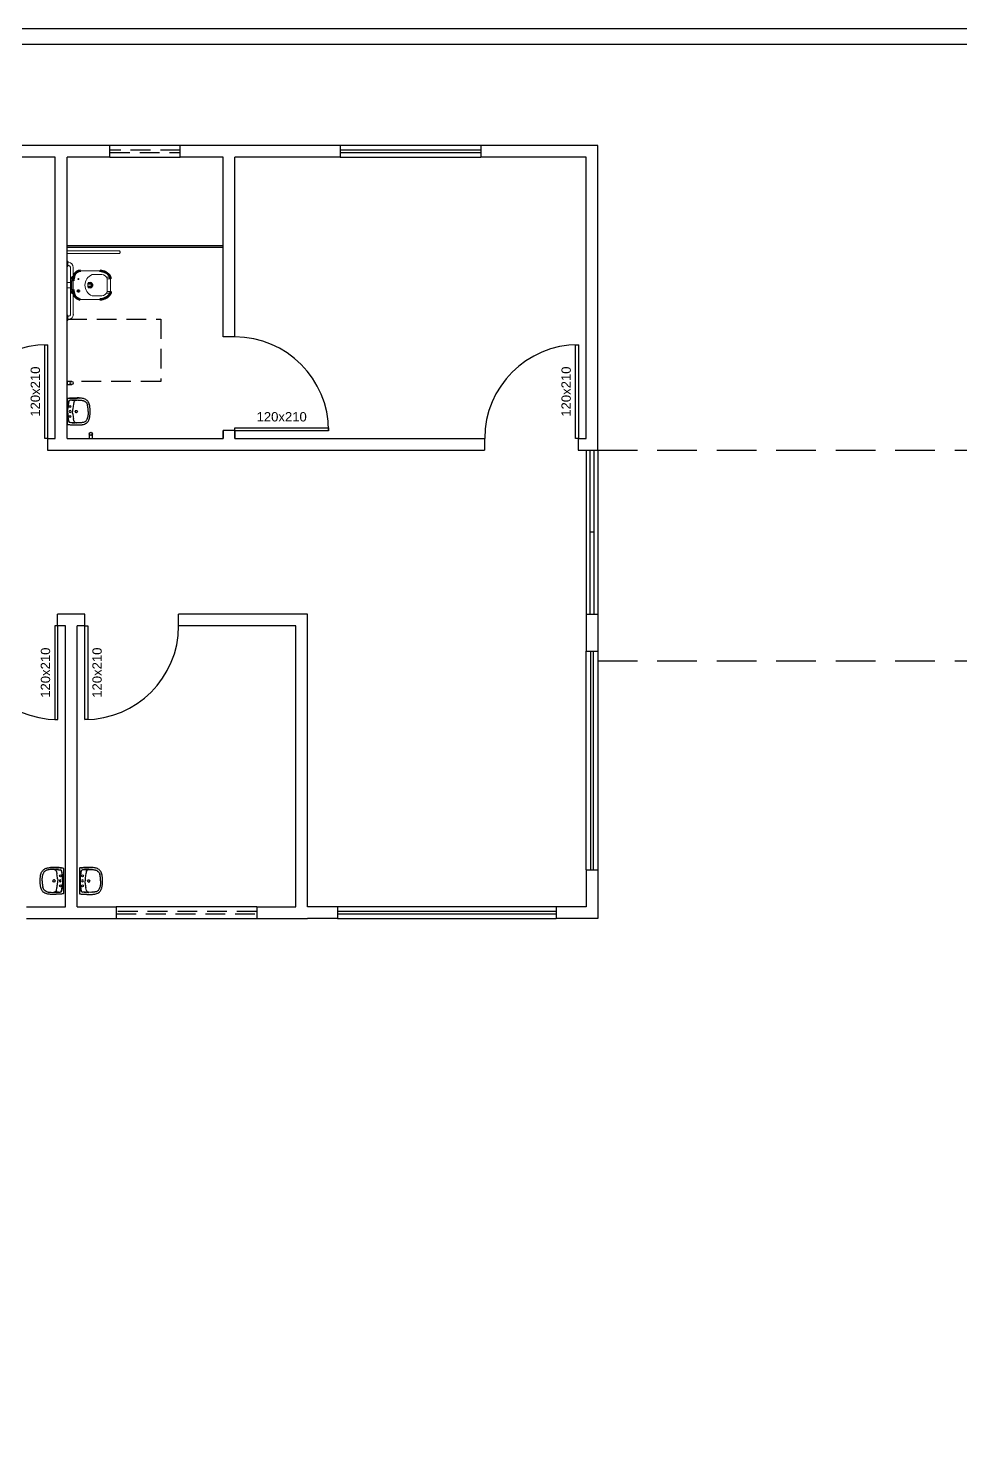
# Model space of a CAD drawing. Header units: centimetres. Extents: x 45464 to 685867, y 12828 to 16690.
# Drawn here: x 677800 to 678994, y 14865 to 16690 of the extents above; entities that cross this region are included whole.
import ezdxf
from ezdxf.enums import TextEntityAlignment as Align

# ---------------------------------------------------------------- set-up
doc = ezdxf.new("R2010")
doc.units = ezdxf.units.CM
doc.header["$LTSCALE"] = 4
doc.linetypes.add('DASHED2', pattern=[9.525, 6.35, -3.175])
doc.linetypes.add('HIDDENX2', pattern=[19.05, 12.7, -6.35])
for name, color, linetype in [('0.1', 1, 'Continuous'), ('0.2', 2, 'Continuous'), ('0.4', 4, 'Continuous'), ('0.6', 6, 'Continuous'), ('02-CONT', 2, 'Continuous'), ('08', 8, 'Continuous'), ('PDF1_PH - Metal', 253, 'Continuous'), ('PROJEÇÕES', 1, 'DASHED2')]:
    doc.layers.add(name, color=color, linetype=linetype)
doc.styles.add('2mm 1-50', font='arial.ttf', dxfattribs={"height": 0.1})

# ---------------------------------------------------------------- blocks, each defined once
blk = doc.blocks.new('1_00e-flat-64-flat-1')
at = {"color": 1}
blk.add_arc((34.1, -62.7), 120, 90, 180, dxfattribs=at)
at = {"layer": '02-CONT'}
blk.add_lwpolyline([(34.1, -62.7), (30.5, -62.7), (30.5, 57.3), (34.1, 57.3)], close=True, dxfattribs=at)
blk = doc.blocks.new('1_00e-flat-63-flat-1')
at = {"color": 1}
blk.add_arc((-62.7, -34.1), 120, 0, 90, dxfattribs=at)
at = {"layer": '02-CONT'}
blk.add_lwpolyline([(-62.7, -34.1), (-62.7, -30.5), (57.3, -30.5), (57.3, -34.1)], close=True, dxfattribs=at)
blk = doc.blocks.new('1_00e-flat-62-flat-1')
at = {"color": 1}
blk.add_arc((34.1, -62.7), 120, 90, 180, dxfattribs=at)
at = {"layer": '02-CONT'}
blk.add_lwpolyline([(34.1, -62.7), (30.5, -62.7), (30.5, 57.3), (34.1, 57.3)], close=True, dxfattribs=at)
blk = doc.blocks.new('1_00e-flat-57-flat-1')
at = {"color": 1}
blk.add_arc((34.1, 62.7), 120, 180, 270, dxfattribs=at)
at = {"layer": '02-CONT'}
blk.add_lwpolyline([(34.1, 62.7), (30.5, 62.7), (30.5, -57.3), (34.1, -57.3)], close=True, dxfattribs=at)
blk = doc.blocks.new('1_00e-flat-56-flat-1')
at = {"color": 1}
blk.add_arc((-34.1, 62.7), 120, 270, 0, dxfattribs=at)
at = {"layer": '02-CONT'}
blk.add_lwpolyline([(-34.1, 62.7), (-30.5, 62.7), (-30.5, -57.3), (-34.1, -57.3)], close=True, dxfattribs=at)
blk = doc.blocks.new('Barra 3-flat-23-flat-1')
at = {"layer": 'PDF1_PH - Metal', "lineweight": 9}
for points in [[(-25386.6, -18995.8), (-25386.6, -19002.6), (-25385.8, -19002.6), (-25385.8, -18995.8)], [(-25386.6, -19064.8), (-25386.6, -19071.5), (-25385.8, -19071.5), (-25385.8, -19064.8)]]:
    blk.add_lwpolyline(points, close=True, dxfattribs=at)
for points in [[(-25384.5, -18997.1), (-25385.8, -18997.1)], [(-25384.5, -19001.3), (-25385.8, -19001.3)], [(-25382.4, -19003.4), (-25382.4, -19064.4)], [(-25378.6, -19003.4), (-25378.6, -19064.4)], [(-25384.5, -19066), (-25385.8, -19066)], [(-25384.5, -19070.3), (-25385.8, -19070.3)]]:
    blk.add_lwpolyline(points, dxfattribs=at)
for centre, radius, start, end in [((-25385.6, -19004), 6.99, 2.8701, 81.3064), ((-25384.7, -19003.6), 2.27, 3.7764, 86.2265), ((-25384.7, -19064.1), 6.14, 272.0523, 359.9639), ((-25384.6, -19063.8), 2.26, 271.8185, 345.4984)]:
    blk.add_arc(centre, radius, start, end, dxfattribs=at)
blk = doc.blocks.new('bacia sanit-flat-19-flat-1')
at = {"layer": 'PDF1_PH - Metal', "lineweight": 9}
for points in [[(16643.3, 24435.7), (16638.2, 24435.7)], [(16643.3, 24425.3), (16643.3, 24425.6), (16643.3, 24439.1), (16643.3, 24439.9)], [(16644.1, 24437.4), (16644.1, 24437), (16644.1, 24436.6), (16644.1, 24428.1), (16644.1, 24427.7), (16644.1, 24427.2)], [(16644.5, 24426.8), (16644.5, 24426.8), (16645, 24426.8), (16645.4, 24426.8), (16645.8, 24426.8), (16645.8, 24432.3), (16645.8, 24437.8), (16645.4, 24437.8), (16645, 24437.8), (16644.5, 24437.8)], [(16655.1, 24450.5), (16680.1, 24450.5)], [(16670.3, 24445.9), (16670.8, 24445.9), (16671.2, 24445.9), (16671.6, 24445.9), (16672, 24445.9), (16680.5, 24445.9), (16680.9, 24445.9), (16681.3, 24445.9), (16681.8, 24445.9), (16682.2, 24445.9), (16682.6, 24445.9)], [(16693.7, 24442.5), (16688.6, 24442.5)], [(16689.4, 24440.4), (16693.6, 24440.4), (16694, 24440.4)], [(16689.4, 24440.4), (16689.4, 24439.9), (16689.4, 24439.5), (16689.4, 24439.1), (16689.4, 24438.7), (16689.4, 24438.2), (16689.4, 24437.8), (16689.4, 24437.4), (16689.4, 24437), (16689.4, 24436.6), (16689.4, 24436.1), (16689.4, 24435.7)], [(16689.4, 24435.7), (16689.4, 24435.3), (16689.4, 24434.9), (16689.4, 24434.4), (16689.4, 24434), (16689.4, 24433.6), (16689.4, 24433.2), (16689.4, 24432.7), (16689.4, 24432.3), (16689.4, 24431.9), (16689.4, 24431.5), (16689.4, 24431.1), (16689.4, 24430.6), (16689.4, 24430.2), (16689.4, 24429.4)], [(16694, 24440.4), (16694, 24439.9), (16694, 24439.5), (16694, 24439.1), (16694, 24438.7), (16694, 24438.2), (16694, 24437.8), (16694, 24437.4), (16694, 24437), (16694, 24436.6), (16694, 24436.1), (16694, 24435.7), (16694, 24435.3), (16694, 24434.9), (16694, 24434.4), (16694, 24434), (16694, 24433.6), (16694, 24433.2), (16694, 24432.7), (16694, 24432.3), (16694, 24431.9), (16694, 24431.5), (16694, 24431.1), (16694, 24430.6), (16694, 24430.2), (16694, 24429.8), (16694, 24429.4), (16694, 24428.9), (16694, 24428.5), (16694, 24428.1), (16694, 24427.7), (16694, 24427.2), (16694, 24426.8), (16694, 24426.4), (16694, 24426), (16694, 24425.6), (16694, 24425.1), (16694, 24424.7), (16694, 24424.3)], [(16643.3, 24428.9), (16638.2, 24428.9)], [(16665.7, 24429.8), (16665.3, 24429.8), (16664.8, 24429.8), (16664.8, 24430.2), (16664.8, 24430.6), (16664.8, 24431.1), (16664.8, 24431.5), (16664.8, 24431.9), (16664.8, 24432.3), (16664.8, 24432.7), (16664.8, 24433.2), (16664.8, 24433.6), (16664.8, 24434), (16664.8, 24434.4), (16664.8, 24434.9), (16665.3, 24434.9), (16665.3, 24434.9)], [(16682.6, 24418.8), (16682.2, 24418.8), (16681.8, 24418.8), (16681.3, 24418.8), (16680.5, 24418.8), (16672, 24418.8), (16671.6, 24418.8), (16671.2, 24418.8), (16670.8, 24418.8), (16670.3, 24418.8)], [(16693.7, 24422.2), (16688.6, 24422.2)], [(16689.4, 24429.4), (16689.4, 24428.9), (16689.4, 24428.5), (16689.4, 24428.1), (16689.4, 24427.7), (16689.4, 24427.2), (16689.4, 24426.8), (16689.4, 24426.4), (16689.4, 24426), (16689.4, 24425.6), (16689.4, 24425.1), (16689.4, 24424.7), (16689.4, 24424.3)], [(16689.4, 24424.3), (16693.6, 24424.3), (16694, 24424.3)], [(16689.4, 24424.3), (16693.6, 24424.3), (16694, 24424.3)], [(16680.1, 24414.1), (16655.1, 24414.1)]]:
    blk.add_lwpolyline(points, dxfattribs=at)
at = {"layer": 'PDF1_PH - Metal', "lineweight": 211}
for points in [[(16694, 24440.4, 0.086524), (16693.5, 24443.1, 0.264906), (16680.1, 24450.5)], [(16694, 24424.3, -0.086524), (16693.5, 24421.5, -0.264906), (16680.1, 24414.1)]]:
    blk.add_lwpolyline(points, format="xyb", dxfattribs=at)
blk.add_lwpolyline([(16670.3, 24432.3), (16670.3, 24432.3), (16670.3, 24432.3)], dxfattribs=at)
at = {"layer": 'PDF1_PH - Metal', "lineweight": 9}
blk.add_circle((16652.8, 24440.2), 0.635, dxfattribs=at)
at = {"layer": 'PDF1_PH - Metal', "lineweight": 211}
blk.add_circle((16652.8, 24424.9), 0.635, dxfattribs=at)
for centre, radius, start, end in [((16646.3, 24439.1), 3.16, 88.1661, 164.6032), ((16672, 24436.5), 26.2, 161.0139, 177.0973), ((16655.4, 24441.7), 8.83, 90.3217, 157.8056), ((16646.3, 24425.4), 3.02, 177.2926, 274.2593), ((16673.4, 24429), 27.6, 184.427, 198.8013), ((16656.6, 24424.4), 10.3, 204.627, 261.8049), ((16666.6, 25678.1), 1243.2, 269.9347, 270.0653), ((16666.6, 23393.8), 1036, 89.9217, 90.0783), ((16667.8, 24432.3), 2.55, 275.8679, 84.1321)]:
    blk.add_arc(centre, radius, start, end, dxfattribs=at)
at = {"layer": 'PDF1_PH - Metal', "lineweight": 9}
for centre, radius, start, end in [((16644.5, 24437.4), 0.423, 90, 180), ((16675.5, 24432.3), 14.5, 110.9822, 249.0178), ((16682.7, 24439), 6.82, 11.172, 90.6439), ((16644.5, 24427.2), 0.423, 180, 270), ((16682.7, 24425.6), 6.82, 269.3561, 348.828)]:
    blk.add_arc(centre, radius, start, end, dxfattribs=at)
blk = doc.blocks.new('L.51_P-flat-21-flat-1')
at = {"layer": '08'}
for p, q in [((0, 16), (0, 15.9)), ((0, 15.9), (0, -15.9)), ((0.6, 16.6), (0.6, 16.6)), ((0.7, 16.6), (0.6, 16.6)), ((1.8, 10.3), (1.8, 10.3)), ((2.3, 16.8), (2.3, 16.8)), ((6.1, 14.4), (4.1, 14.3)), ((6.1, 14.4), (4.1, 14.3)), ((6.1, 14.4), (6.1, 14.4)), ((8.9, 12.1), (8.2, 9)), ((11, 14.6), (10.2, 14.6)), ((11.9, 14.6), (12.2, 14.6)), ((16.6, 17.2), (16.6, 17.2)), ((21.1, 13.8), (21.1, 13.8)), ((0, -16), (0, -15.9)), ((0.6, -16.6), (0.6, -16.6)), ((0.6, -16.6), (0.7, -16.6)), ((0.8, 0), (0.8, 0)), ((1.8, -10.3), (1.8, -10.3)), ((2.3, -16.8), (2.3, -16.8)), ((6.1, -14.4), (4.1, -14.3)), ((6.1, -14.4), (4.1, -14.3)), ((6.1, -14.4), (6.1, -14.4)), ((8.9, -12.1), (8.2, -9)), ((11, -14.6), (10.2, -14.6)), ((11.9, -14.6), (12.2, -14.6)), ((16.6, -17.2), (16.6, -17.2)), ((21.1, -13.8), (21.1, -13.8))]:
    blk.add_line(p, q, dxfattribs=at)
for points in [[(0.6, 16.6), (0.6, 16.6, 0.380301), (0, 16)], [(2.3, 16.8), (2.3, 16.8, 0.007612), (0.7, 16.6)], [(2.3, 12.9), (2.3, 12.9, 0.047394), (0.8, 2.2)], [(0.8, 0), (0.8, 0, -0.05776), (2.3, 12.9)], [(0.8, 2.2), (0.8, 2.2, 0.010006), (0.8, 0)], [(0.8, 0), (0.8, 0, 0.05776), (2.3, -12.9)], [(2.3, 16.8, -0.006011), (4.1, 16.9, -0.005348), (6.8, 17.1, -0.004521), (12.1, 17.2, -0.006524), (14.4, 17.3, -0.013546), (16.6, 17.2)], [(16.6, 17.2, 0.014577), (14.4, 17.3, 0.005049), (13, 17.3, 0.003057), (11.2, 17.2, 0.003579), (6.6, 17.1, 0.005839), (3.9, 16.9, 0.006773), (2.3, 16.8)], [(4.1, 14.3), (4.1, 14.3, 0.334834), (2.3, 12.9)], [(2.3, 12.9), (2.3, 12.9, -0.332966), (4.1, 14.3)], [(2.3, 12.9), (2.3, 12.9, -0.000374), (2.3, 12.9)], [(4.1, 14.3), (4.1, 14.3, 0.000631), (4.1, 14.3)], [(11, 14.6, -0.005207), (9.8, 14.6, 0.005375), (9.2, 14.6, 0.00664), (8.6, 14.6, 0.004375), (7.9, 14.6, 0.001156), (6.7, 14.5, -0.003092), (6.1, 14.4)], [(6.1, 14.4, 0.002091), (6.5, 14.5, 0.001464), (7.6, 14.5, -0.004115), (8.4, 14.6, -0.007251), (9.2, 14.6)], [(7.3, 2.9, 0.012649), (7.2, 0.9, 0.007226), (7.2, 0)], [(7.3, -2.9, -0.012649), (7.2, -0.9, -0.007226), (7.2, 0)], [(8.9, 12.1), (8.9, 12.1, -0.307483), (11.5, 14.5)], [(9.2, 14.6, -0.00474), (9.5, 14.6, -0.002257), (9.8, 14.6, 0.000797), (10.2, 14.6)], [(10.5, 0), (10.5, 0, -0.124906), (10.7, 0.7)], [(10.7, 0.8), (10.7, 0.8, -0.2534), (11.9, 1.4)], [(11.6, 14.6), (11.6, 14.6, 0.000884), (11, 14.6)], [(11.6, 14.6, -0.048484), (11.6, 14.6, -0.048279), (11.6, 14.6, -0.084885), (11.6, 14.6, -0.141909), (11.6, 14.5, -0.057696), (11.6, 14.5, -0.043541), (11.6, 14.5, -0.040045), (11.6, 14.5, -0.034229), (11.6, 14.5, -0.023292), (11.6, 14.5, -0.016532), (11.6, 14.5, -0.014864), (11.5, 14.5, -0.018599), (11.5, 14.5, -0.010502), (11.5, 14.5)], [(11.5, 14.5, -0.031436), (11.5, 14.6, -0.037384), (11.5, 14.6, -0.040471), (11.5, 14.6, -0.050709), (11.5, 14.6, -0.178998), (11.5, 14.6, -0.053532), (11.5, 14.6, -0.043329), (11.5, 14.6, -0.036196), (11.5, 14.6, -0.039167), (11.5, 14.6, 0.07472), (11.5, 14.6, -0.042333), (11.5, 14.6)], [(11.5, 14.6, -0.034945), (11.5, 14.6, -0.02698), (11.5, 14.6, -0.021593), (11.5, 14.6, -0.016954), (11.5, 14.6, -0.017111), (11.5, 14.6, -0.016189), (11.5, 14.6, -0.01233), (11.6, 14.6, -0.012048), (11.6, 14.6)], [(11.5, 14.5, -0.009681), (11.5, 14.5, -0.009978), (11.5, 14.5, -0.026851), (11.5, 14.5, -0.027297), (11.5, 14.5, -0.027498), (11.5, 14.5, -0.032168), (11.5, 14.5, -0.049163), (11.5, 14.5, -0.186923), (11.5, 14.5, -0.107041), (11.5, 14.5, -0.038487), (11.5, 14.5, -0.012498), (11.5, 14.5, 0.025241), (11.5, 14.5, 0.046032), (11.5, 14.5)], [(11.7, 14.6), (11.7, 14.6, -0.021484), (11.6, 14.6)], [(11.6, 14.6, -0.032299), (11.6, 14.6, -0.039418), (11.6, 14.6, -0.046129), (11.6, 14.6, -0.058765), (11.6, 14.6, -0.15242), (11.6, 14.6, -0.058959), (11.6, 14.6, -0.046419), (11.6, 14.6, 0.005047), (11.6, 14.6, 0.034816), (11.6, 14.6, 0.004251), (11.6, 14.6, -0.041022), (11.6, 14.6)], [(11.6, 14.6, -0.041118), (11.6, 14.6, -0.033041), (11.6, 14.6, -0.026349), (11.6, 14.6, -0.020575), (11.6, 14.6, -0.016329), (11.6, 14.6, -0.013256), (11.6, 14.6, -0.016526), (11.6, 14.6, -0.01256), (11.6, 14.6, -0.007787), (11.7, 14.6)], [(12.1, 1.4), (12.1, 1.4, -0.381509), (13.4, 0)], [(12.1, -1.4), (12.1, -1.4, 0.381509), (13.4, 0)], [(12.2, 14.6, -0.002269), (13.8, 14.7, -0.004998), (15, 14.6, -0.007991), (16.2, 14.6, -0.025422), (18.6, 14.4)], [(19.8, 16.8, 0.02367), (17.6, 17.1, 0.009145), (16.6, 17.2)], [(18.6, 14.4, -0.020568), (20, 14.1, -0.019806), (21.1, 13.8)], [(29.5, 4, 0.007611), (29.3, 5.6, 0.01342), (29.1, 7.2, 0.036993), (28.4, 9.9, 0.053243), (27.3, 12.2, 0.127567), (24.2, 15.2, 0.05263), (21.9, 16.3, 0.024865), (20.3, 16.7, 0.007061), (19.8, 16.8)], [(21.1, 13.8, -0.030827), (22.2, 13.4, -0.09604), (24.4, 11.8, -0.063195), (25.3, 10.4, -0.034611), (25.9, 9.3, -0.022848), (26.2, 8.3)], [(26.9, 4.1, 0.00807), (26.7, 5.4, 0.011919), (26.5, 6.7, 0.013199), (26.3, 7.8, 0.008071), (26.2, 8.3)], [(27, 3.2), (27, 3.2, 0.005718), (26.9, 4.1)], [(27.1, 0), (27.1, 0, 0.019657), (27, 3.2)], [(27.1, 0), (27.1, 0, -0.019657), (27, -3.2)], [(29.7, 0), (29.7, 0, 0.024234), (29.5, 4)], [(0, -16), (0, -16, 0.380329), (0.6, -16.6)], [(0.7, -16.6), (0.7, -16.6, 0.007418), (2.3, -16.8)], [(0.8, -2.2), (0.8, -2.2, -0.010006), (0.8, 0)], [(2.3, -12.9), (2.3, -12.9, -0.047394), (0.8, -2.2)], [(4.1, -14.3), (4.1, -14.3, -0.334834), (2.3, -12.9)], [(2.3, -12.9), (2.3, -12.9, 0.000374), (2.3, -12.9)], [(2.3, -12.9), (2.3, -12.9, 0.332962), (4.1, -14.3)], [(2.3, -16.8, 0.006011), (4.1, -16.9, 0.005348), (6.8, -17.1, 0.004521), (12.1, -17.2, 0.006524), (14.4, -17.3, 0.013546), (16.6, -17.2)], [(2.3, -16.8, 0.00678), (3.9, -16.9, 0.004564), (5.7, -17, 0.002524), (7.5, -17.1, 0.004352), (12.1, -17.2, 0.006501), (14.4, -17.3, 0.013543), (16.6, -17.2)], [(4.1, -14.3), (4.1, -14.3, -0.000631), (4.1, -14.3)], [(11, -14.6, 0.005207), (9.8, -14.6, -0.005375), (9.2, -14.6, -0.00664), (8.6, -14.6, -0.004375), (7.9, -14.6, -0.001156), (6.7, -14.5, 0.003092), (6.1, -14.4)], [(6.1, -14.4, -0.002091), (6.5, -14.5, -0.001464), (7.6, -14.5, 0.004115), (8.4, -14.6, 0.007251), (9.2, -14.6)], [(8.9, -12.1), (8.9, -12.1, 0.307483), (11.5, -14.5)], [(9.2, -14.6, 0.00474), (9.5, -14.6, 0.002257), (9.8, -14.6, -0.000797), (10.2, -14.6)], [(10.5, 0), (10.5, 0, 0.124906), (10.7, -0.7)], [(10.7, -0.8), (10.7, -0.8, 0.2534), (11.9, -1.4)], [(11.6, -14.6), (11.6, -14.6, -0.000884), (11, -14.6)], [(11.6, -14.6, 0.048484), (11.6, -14.6, 0.048279), (11.6, -14.6, 0.084885), (11.6, -14.6, 0.141909), (11.6, -14.5, 0.057696), (11.6, -14.5, 0.043541), (11.6, -14.5, 0.040045), (11.6, -14.5, 0.034229), (11.6, -14.5, 0.023292), (11.6, -14.5, 0.016532), (11.6, -14.5, 0.014864), (11.5, -14.5, 0.018599), (11.5, -14.5, 0.010502), (11.5, -14.5)], [(11.7, -14.6), (11.7, -14.6, 0.021484), (11.6, -14.6)], [(11.6, -14.6, 0.041118), (11.6, -14.6, 0.033041), (11.6, -14.6, 0.026349), (11.6, -14.6, 0.020575), (11.6, -14.6, 0.016329), (11.6, -14.6, 0.013256), (11.6, -14.6, 0.016526), (11.6, -14.6, 0.01256), (11.6, -14.6, 0.007787), (11.7, -14.6)], [(11.6, -14.6, 0.032299), (11.6, -14.6, 0.039418), (11.6, -14.6, 0.046129), (11.6, -14.6, 0.058765), (11.6, -14.6, 0.15242), (11.6, -14.6, 0.058959), (11.6, -14.6, 0.046419), (11.6, -14.6, -0.005047), (11.6, -14.6, -0.034816), (11.6, -14.6, -0.004251), (11.6, -14.6, 0.041022), (11.6, -14.6)], [(18.6, -14.4, -0.025995), (16.2, -14.6, -0.0078), (15.4, -14.6, -0.006638), (12.2, -14.6)], [(16.6, -17.2, 0.021184), (18.8, -17, 0.011263), (19.8, -16.8)], [(21.1, -13.8, -0.022641), (19.9, -14.1, -0.018458), (18.6, -14.4)], [(19.8, -16.8, 0.041222), (22.4, -16.1, 0.064156), (24.9, -14.8, 0.11159), (27.5, -11.9, 0.047064), (28.4, -9.9, 0.01722), (28.7, -8.9, 0.01972), (29.1, -7.2, 0.013523), (29.3, -5.6, 0.009069), (29.5, -4)], [(21.1, -13.8, 0.030827), (22.2, -13.4, 0.09604), (24.4, -11.8, 0.063195), (25.3, -10.4, 0.034611), (25.9, -9.3, 0.022848), (26.2, -8.3)], [(26.9, -4.1, -0.00807), (26.7, -5.4, -0.011919), (26.5, -6.7, -0.013199), (26.3, -7.8, -0.008071), (26.2, -8.3)], [(27, -3.2), (27, -3.2, -0.005718), (26.9, -4.1)], [(29.5, -4), (29.5, -4, 0.024376), (29.7, 0)]]:
    blk.add_lwpolyline(points, format="xyb", dxfattribs=at)
at = {"layer": '08', "ltscale": 27.502596}
for centre in [(3.8, 6.4), (3.8, -6.4)]:
    blk.add_circle(centre, 1.22, dxfattribs=at)
at = {"layer": '08'}
for centre, radius, start, end in [((3.9, 0), 1.22, 0, 180), ((3.9, 0), 1.22, 180, 360), ((51.2, -0.7), 44, 167.345, 175.384), ((51.2, 0.7), 44, 184.616, 192.655)]:
    blk.add_arc(centre, radius, start, end, dxfattribs=at)
for centre, major_axis, ratio, start_param, end_param in [((11.9, 0), (0.03, -1.44), 0.991671, -2.157977, -2.111955), ((11.9, 0), (0.06, -1.44), 0.992169, -2.130367, -2.113744), ((11.5, 15.2), (0.347, 0.538), 0.98852, -2.558386, -2.421709), ((11.5, 15.2), (0.424, -0.48), 0.993745, -0.721267, -0.591454), ((12, 11.4), (0.71, -3.15), 0.999971, 2.93072, 3.008068), ((12, 0), (0.13, -1.46), 0.992499, 2.941317, 3.068984), ((11.9, 0), (0.03, 1.44), 0.991671, 2.111955, 2.157977), ((11.9, 0), (0.06, 1.44), 0.992169, 2.113744, 2.130367), ((12, -11.4), (0.71, 3.15), 0.999971, -3.008068, -2.93072), ((12, 0), (0.13, 1.46), 0.992499, -3.068984, -2.941317)]:
    blk.add_ellipse(centre, major_axis=major_axis, ratio=ratio, start_param=start_param, end_param=end_param, dxfattribs=at)
blk = doc.blocks.new('L.51_P-flat-6-flat-1')
at = {"layer": '08'}
for p, q in [((-21.1, 13.8), (-21.1, 13.8)), ((-16.6, 17.2), (-16.6, 17.2)), ((-11.9, 14.6), (-12.2, 14.6)), ((-11, 14.6), (-10.2, 14.6)), ((-8.9, 12.1), (-8.2, 9)), ((-6.1, 14.4), (-4.1, 14.3)), ((-6.1, 14.4), (-4.1, 14.3)), ((-6.1, 14.4), (-6.1, 14.4)), ((-2.3, 16.8), (-2.3, 16.8)), ((-1.8, 10.3), (-1.8, 10.3)), ((-0.7, 16.6), (-0.6, 16.6)), ((-0.6, 16.6), (-0.6, 16.6)), ((0, 16), (0, 15.9)), ((0, 15.9), (0, -15.9)), ((-21.1, -13.8), (-21.1, -13.8)), ((-16.6, -17.2), (-16.6, -17.2)), ((-11.9, -14.6), (-12.2, -14.6)), ((-11, -14.6), (-10.2, -14.6)), ((-8.9, -12.1), (-8.2, -9)), ((-6.1, -14.4), (-4.1, -14.3)), ((-6.1, -14.4), (-4.1, -14.3)), ((-6.1, -14.4), (-6.1, -14.4)), ((-2.3, -16.8), (-2.3, -16.8)), ((-1.8, -10.3), (-1.8, -10.3)), ((-0.8, 0), (-0.8, 0)), ((-0.6, -16.6), (-0.7, -16.6)), ((-0.6, -16.6), (-0.6, -16.6)), ((0, -16), (0, -15.9))]:
    blk.add_line(p, q, dxfattribs=at)
for points in [[(-29.7, 0), (-29.7, 0, -0.024234), (-29.5, 4)], [(-29.5, 4, -0.007611), (-29.3, 5.6, -0.01342), (-29.1, 7.2, -0.036993), (-28.4, 9.9, -0.053243), (-27.3, 12.2, -0.127567), (-24.2, 15.2, -0.05263), (-21.9, 16.3, -0.024865), (-20.3, 16.7, -0.007061), (-19.8, 16.8)], [(-27.1, 0), (-27.1, 0, -0.019657), (-27, 3.2)], [(-27.1, 0), (-27.1, 0, 0.019657), (-27, -3.2)], [(-27, 3.2), (-27, 3.2, -0.005718), (-26.9, 4.1)], [(-26.9, 4.1, -0.00807), (-26.7, 5.4, -0.011919), (-26.5, 6.7, -0.013199), (-26.3, 7.8, -0.008071), (-26.2, 8.3)], [(-21.1, 13.8, 0.030827), (-22.2, 13.4, 0.09604), (-24.4, 11.8, 0.063195), (-25.3, 10.4, 0.034611), (-25.9, 9.3, 0.022848), (-26.2, 8.3)], [(-18.6, 14.4, 0.020568), (-20, 14.1, 0.019806), (-21.1, 13.8)], [(-19.8, 16.8, -0.02367), (-17.6, 17.1, -0.009145), (-16.6, 17.2)], [(-12.2, 14.6, 0.002269), (-13.8, 14.7, 0.004998), (-15, 14.6, 0.007991), (-16.2, 14.6, 0.025422), (-18.6, 14.4)], [(-2.3, 16.8, 0.006011), (-4.1, 16.9, 0.005348), (-6.8, 17.1, 0.004521), (-12.1, 17.2, 0.006524), (-14.4, 17.3, 0.013546), (-16.6, 17.2)], [(-16.6, 17.2, -0.014577), (-14.4, 17.3, -0.005049), (-13, 17.3, -0.003057), (-11.2, 17.2, -0.003579), (-6.6, 17.1, -0.005839), (-3.9, 16.9, -0.006773), (-2.3, 16.8)], [(-12.1, 1.4), (-12.1, 1.4, 0.381509), (-13.4, 0)], [(-12.1, -1.4), (-12.1, -1.4, -0.381509), (-13.4, 0)], [(-10.7, 0.8), (-10.7, 0.8, 0.2534), (-11.9, 1.4)], [(-11.7, 14.6), (-11.7, 14.6, 0.021484), (-11.6, 14.6)], [(-11.6, 14.6, 0.041118), (-11.6, 14.6, 0.033041), (-11.6, 14.6, 0.026349), (-11.6, 14.6, 0.020575), (-11.6, 14.6, 0.016329), (-11.6, 14.6, 0.013256), (-11.6, 14.6, 0.016526), (-11.6, 14.6, 0.01256), (-11.6, 14.6, 0.007787), (-11.7, 14.6)], [(-11.6, 14.6), (-11.6, 14.6, -0.000884), (-11, 14.6)], [(-11.6, 14.6, 0.048484), (-11.6, 14.6, 0.048279), (-11.6, 14.6, 0.084885), (-11.6, 14.6, 0.141909), (-11.6, 14.5, 0.057696), (-11.6, 14.5, 0.043541), (-11.6, 14.5, 0.040045), (-11.6, 14.5, 0.034229), (-11.6, 14.5, 0.023292), (-11.6, 14.5, 0.016532), (-11.6, 14.5, 0.014864), (-11.5, 14.5, 0.018599), (-11.5, 14.5, 0.010502), (-11.5, 14.5)], [(-11.6, 14.6, 0.032299), (-11.6, 14.6, 0.039418), (-11.6, 14.6, 0.046129), (-11.6, 14.6, 0.058765), (-11.6, 14.6, 0.15242), (-11.6, 14.6, 0.058959), (-11.6, 14.6, 0.046419), (-11.6, 14.6, -0.005047), (-11.6, 14.6, -0.034816), (-11.6, 14.6, -0.004251), (-11.6, 14.6, 0.041022), (-11.6, 14.6)], [(-11.5, 14.6, 0.034945), (-11.5, 14.6, 0.02698), (-11.5, 14.6, 0.021593), (-11.5, 14.6, 0.016954), (-11.5, 14.6, 0.017111), (-11.5, 14.6, 0.016189), (-11.5, 14.6, 0.01233), (-11.6, 14.6, 0.012048), (-11.6, 14.6)], [(-11.5, 14.5, 0.031436), (-11.5, 14.6, 0.037384), (-11.5, 14.6, 0.040471), (-11.5, 14.6, 0.050709), (-11.5, 14.6, 0.178998), (-11.5, 14.6, 0.053532), (-11.5, 14.6, 0.043329), (-11.5, 14.6, 0.036196), (-11.5, 14.6, 0.039167), (-11.5, 14.6, -0.07472), (-11.5, 14.6, 0.042333), (-11.5, 14.6)], [(-8.9, 12.1), (-8.9, 12.1, 0.307483), (-11.5, 14.5)], [(-11.5, 14.5, 0.009681), (-11.5, 14.5, 0.009978), (-11.5, 14.5, 0.026851), (-11.5, 14.5, 0.027297), (-11.5, 14.5, 0.027498), (-11.5, 14.5, 0.032168), (-11.5, 14.5, 0.049163), (-11.5, 14.5, 0.186923), (-11.5, 14.5, 0.107041), (-11.5, 14.5, 0.038487), (-11.5, 14.5, 0.012498), (-11.5, 14.5, -0.025241), (-11.5, 14.5, -0.046032), (-11.5, 14.5)], [(-11, 14.6, 0.005207), (-9.8, 14.6, -0.005375), (-9.2, 14.6, -0.00664), (-8.6, 14.6, -0.004375), (-7.9, 14.6, -0.001156), (-6.7, 14.5, 0.003092), (-6.1, 14.4)], [(-10.5, 0), (-10.5, 0, 0.124906), (-10.7, 0.7)], [(-9.2, 14.6, 0.00474), (-9.5, 14.6, 0.002257), (-9.8, 14.6, -0.000797), (-10.2, 14.6)], [(-6.1, 14.4, -0.002091), (-6.5, 14.5, -0.001464), (-7.6, 14.5, 0.004115), (-8.4, 14.6, 0.007251), (-9.2, 14.6)], [(-7.3, 2.9, -0.012649), (-7.2, 0.9, -0.007226), (-7.2, 0)], [(-7.3, -2.9, 0.012649), (-7.2, -0.9, 0.007226), (-7.2, 0)], [(-4.1, 14.3), (-4.1, 14.3, -0.334834), (-2.3, 12.9)], [(-4.1, 14.3), (-4.1, 14.3, -0.000631), (-4.1, 14.3)], [(-2.3, 12.9), (-2.3, 12.9, 0.332966), (-4.1, 14.3)], [(-2.3, 16.8), (-2.3, 16.8, -0.007612), (-0.7, 16.6)], [(-2.3, 12.9), (-2.3, 12.9, -0.047394), (-0.8, 2.2)], [(-2.3, 12.9), (-2.3, 12.9, 0.000374), (-2.3, 12.9)], [(-0.8, 0), (-0.8, 0, 0.05776), (-2.3, 12.9)], [(-0.8, 0), (-0.8, 0, -0.05776), (-2.3, -12.9)], [(-0.8, 2.2), (-0.8, 2.2, -0.010006), (-0.8, 0)], [(-0.6, 16.6), (-0.6, 16.6, -0.380301), (0, 16)], [(-29.5, -4), (-29.5, -4, -0.024376), (-29.7, 0)], [(-19.8, -16.8, -0.041222), (-22.4, -16.1, -0.064156), (-24.9, -14.8, -0.11159), (-27.5, -11.9, -0.047064), (-28.4, -9.9, -0.01722), (-28.7, -8.9, -0.01972), (-29.1, -7.2, -0.013523), (-29.3, -5.6, -0.009069), (-29.5, -4)], [(-27, -3.2), (-27, -3.2, 0.005718), (-26.9, -4.1)], [(-26.9, -4.1, 0.00807), (-26.7, -5.4, 0.011919), (-26.5, -6.7, 0.013199), (-26.3, -7.8, 0.008071), (-26.2, -8.3)], [(-21.1, -13.8, -0.030827), (-22.2, -13.4, -0.09604), (-24.4, -11.8, -0.063195), (-25.3, -10.4, -0.034611), (-25.9, -9.3, -0.022848), (-26.2, -8.3)], [(-21.1, -13.8, 0.022641), (-19.9, -14.1, 0.018458), (-18.6, -14.4)], [(-16.6, -17.2, -0.021184), (-18.8, -17, -0.011263), (-19.8, -16.8)], [(-18.6, -14.4, 0.025995), (-16.2, -14.6, 0.0078), (-15.4, -14.6, 0.006638), (-12.2, -14.6)], [(-2.3, -16.8, -0.006011), (-4.1, -16.9, -0.005348), (-6.8, -17.1, -0.004521), (-12.1, -17.2, -0.006524), (-14.4, -17.3, -0.013546), (-16.6, -17.2)], [(-2.3, -16.8, -0.00678), (-3.9, -16.9, -0.004564), (-5.7, -17, -0.002524), (-7.5, -17.1, -0.004352), (-12.1, -17.2, -0.006501), (-14.4, -17.3, -0.013543), (-16.6, -17.2)], [(-10.7, -0.8), (-10.7, -0.8, -0.2534), (-11.9, -1.4)], [(-11.7, -14.6), (-11.7, -14.6, -0.021484), (-11.6, -14.6)], [(-11.6, -14.6, -0.041118), (-11.6, -14.6, -0.033041), (-11.6, -14.6, -0.026349), (-11.6, -14.6, -0.020575), (-11.6, -14.6, -0.016329), (-11.6, -14.6, -0.013256), (-11.6, -14.6, -0.016526), (-11.6, -14.6, -0.01256), (-11.6, -14.6, -0.007787), (-11.7, -14.6)], [(-11.6, -14.6, -0.048484), (-11.6, -14.6, -0.048279), (-11.6, -14.6, -0.084885), (-11.6, -14.6, -0.141909), (-11.6, -14.5, -0.057696), (-11.6, -14.5, -0.043541), (-11.6, -14.5, -0.040045), (-11.6, -14.5, -0.034229), (-11.6, -14.5, -0.023292), (-11.6, -14.5, -0.016532), (-11.6, -14.5, -0.014864), (-11.5, -14.5, -0.018599), (-11.5, -14.5, -0.010502), (-11.5, -14.5)], [(-11.6, -14.6), (-11.6, -14.6, 0.000884), (-11, -14.6)], [(-11.6, -14.6, -0.032299), (-11.6, -14.6, -0.039418), (-11.6, -14.6, -0.046129), (-11.6, -14.6, -0.058765), (-11.6, -14.6, -0.15242), (-11.6, -14.6, -0.058959), (-11.6, -14.6, -0.046419), (-11.6, -14.6, 0.005047), (-11.6, -14.6, 0.034816), (-11.6, -14.6, 0.004251), (-11.6, -14.6, -0.041022), (-11.6, -14.6)], [(-8.9, -12.1), (-8.9, -12.1, -0.307483), (-11.5, -14.5)], [(-11, -14.6, -0.005207), (-9.8, -14.6, 0.005375), (-9.2, -14.6, 0.00664), (-8.6, -14.6, 0.004375), (-7.9, -14.6, 0.001156), (-6.7, -14.5, -0.003092), (-6.1, -14.4)], [(-10.5, 0), (-10.5, 0, -0.124906), (-10.7, -0.7)], [(-9.2, -14.6, -0.00474), (-9.5, -14.6, -0.002257), (-9.8, -14.6, 0.000797), (-10.2, -14.6)], [(-6.1, -14.4, 0.002091), (-6.5, -14.5, 0.001464), (-7.6, -14.5, -0.004115), (-8.4, -14.6, -0.007251), (-9.2, -14.6)], [(-4.1, -14.3), (-4.1, -14.3, 0.334834), (-2.3, -12.9)], [(-2.3, -12.9), (-2.3, -12.9, -0.332962), (-4.1, -14.3)], [(-4.1, -14.3), (-4.1, -14.3, 0.000631), (-4.1, -14.3)], [(-2.3, -12.9), (-2.3, -12.9, 0.047394), (-0.8, -2.2)], [(-2.3, -12.9), (-2.3, -12.9, -0.000374), (-2.3, -12.9)], [(-0.7, -16.6), (-0.7, -16.6, -0.007418), (-2.3, -16.8)], [(-0.8, -2.2), (-0.8, -2.2, 0.010006), (-0.8, 0)], [(0, -16), (0, -16, -0.380329), (-0.6, -16.6)]]:
    blk.add_lwpolyline(points, format="xyb", dxfattribs=at)
at = {"layer": '08', "ltscale": 27.502596}
for centre in [(-3.8, 6.4), (-3.8, -6.4)]:
    blk.add_circle(centre, 1.22, dxfattribs=at)
at = {"layer": '08'}
for centre, radius, start, end in [((-51.2, -0.7), 44, 4.616, 12.655), ((-3.9, 0), 1.22, 360, 180), ((-3.9, 0), 1.22, 180, 0), ((-51.2, 0.7), 44, 347.345, 355.384)]:
    blk.add_arc(centre, radius, start, end, dxfattribs=at)
for centre, major_axis, ratio, start_param, end_param in [((-12, 0), (0.13, 1.46), 0.992499, 0.072609, 0.200275), ((-12, 11.4), (0.71, 3.15), 0.999971, 0.133525, 0.210872), ((-11.5, 15.2), (0.347, -0.538), 0.98852, 5.563301, 5.699979), ((-11.5, 15.2), (0.424, 0.48), 0.993745, 3.733046, 3.862859), ((-11.9, 0), (0.03, 1.44), 0.991671, 5.253548, 5.29957), ((-11.9, 0), (0.06, 1.44), 0.992169, 5.255337, 5.27196), ((-12, 0), (0.13, -1.46), 0.992499, 6.08291, 6.210576), ((-12, -11.4), (0.71, -3.15), 0.999971, 6.072313, 6.14966), ((-11.9, 0), (0.03, -1.44), 0.991671, 0.983616, 1.029637), ((-11.9, 0), (0.06, -1.44), 0.992169, 1.011226, 1.027848)]:
    blk.add_ellipse(centre, major_axis=major_axis, ratio=ratio, start_param=start_param, end_param=end_param, dxfattribs=at)
blk = doc.blocks.new('L.51_P-flat-5-flat-1')
at = {"layer": '08'}
for p, q in [((0, 16), (0, 15.9)), ((0, 15.9), (0, -15.9)), ((0.6, 16.6), (0.6, 16.6)), ((0.7, 16.6), (0.6, 16.6)), ((1.8, 10.3), (1.8, 10.3)), ((2.3, 16.8), (2.3, 16.8)), ((6.1, 14.4), (4.1, 14.3)), ((6.1, 14.4), (4.1, 14.3)), ((6.1, 14.4), (6.1, 14.4)), ((8.9, 12.1), (8.2, 9)), ((11, 14.6), (10.2, 14.6)), ((11.9, 14.6), (12.2, 14.6)), ((16.6, 17.2), (16.6, 17.2)), ((21.1, 13.8), (21.1, 13.8)), ((0, -16), (0, -15.9)), ((0.6, -16.6), (0.6, -16.6)), ((0.6, -16.6), (0.7, -16.6)), ((0.8, 0), (0.8, 0)), ((1.8, -10.3), (1.8, -10.3)), ((2.3, -16.8), (2.3, -16.8)), ((6.1, -14.4), (4.1, -14.3)), ((6.1, -14.4), (4.1, -14.3)), ((6.1, -14.4), (6.1, -14.4)), ((8.9, -12.1), (8.2, -9)), ((11, -14.6), (10.2, -14.6)), ((11.9, -14.6), (12.2, -14.6)), ((16.6, -17.2), (16.6, -17.2)), ((21.1, -13.8), (21.1, -13.8))]:
    blk.add_line(p, q, dxfattribs=at)
for points in [[(0.6, 16.6), (0.6, 16.6, 0.380301), (0, 16)], [(2.3, 16.8), (2.3, 16.8, 0.007612), (0.7, 16.6)], [(2.3, 12.9), (2.3, 12.9, 0.047394), (0.8, 2.2)], [(0.8, 0), (0.8, 0, -0.05776), (2.3, 12.9)], [(0.8, 2.2), (0.8, 2.2, 0.010006), (0.8, 0)], [(0.8, 0), (0.8, 0, 0.05776), (2.3, -12.9)], [(2.3, 16.8, -0.006011), (4.1, 16.9, -0.005348), (6.8, 17.1, -0.004521), (12.1, 17.2, -0.006524), (14.4, 17.3, -0.013546), (16.6, 17.2)], [(16.6, 17.2, 0.014577), (14.4, 17.3, 0.005049), (13, 17.3, 0.003057), (11.2, 17.2, 0.003579), (6.6, 17.1, 0.005839), (3.9, 16.9, 0.006773), (2.3, 16.8)], [(4.1, 14.3), (4.1, 14.3, 0.334834), (2.3, 12.9)], [(2.3, 12.9), (2.3, 12.9, -0.332966), (4.1, 14.3)], [(2.3, 12.9), (2.3, 12.9, -0.000374), (2.3, 12.9)], [(4.1, 14.3), (4.1, 14.3, 0.000631), (4.1, 14.3)], [(11, 14.6, -0.005207), (9.8, 14.6, 0.005375), (9.2, 14.6, 0.00664), (8.6, 14.6, 0.004375), (7.9, 14.6, 0.001156), (6.7, 14.5, -0.003092), (6.1, 14.4)], [(6.1, 14.4, 0.002091), (6.5, 14.5, 0.001464), (7.6, 14.5, -0.004115), (8.4, 14.6, -0.007251), (9.2, 14.6)], [(7.3, 2.9, 0.012649), (7.2, 0.9, 0.007226), (7.2, 0)], [(7.3, -2.9, -0.012649), (7.2, -0.9, -0.007226), (7.2, 0)], [(8.9, 12.1), (8.9, 12.1, -0.307483), (11.5, 14.5)], [(9.2, 14.6, -0.00474), (9.5, 14.6, -0.002257), (9.8, 14.6, 0.000797), (10.2, 14.6)], [(10.5, 0), (10.5, 0, -0.124906), (10.7, 0.7)], [(10.7, 0.8), (10.7, 0.8, -0.2534), (11.9, 1.4)], [(11.6, 14.6), (11.6, 14.6, 0.000884), (11, 14.6)], [(11.6, 14.6, -0.048484), (11.6, 14.6, -0.048279), (11.6, 14.6, -0.084885), (11.6, 14.6, -0.141909), (11.6, 14.5, -0.057696), (11.6, 14.5, -0.043541), (11.6, 14.5, -0.040045), (11.6, 14.5, -0.034229), (11.6, 14.5, -0.023292), (11.6, 14.5, -0.016532), (11.6, 14.5, -0.014864), (11.5, 14.5, -0.018599), (11.5, 14.5, -0.010502), (11.5, 14.5)], [(11.5, 14.5, -0.031436), (11.5, 14.6, -0.037384), (11.5, 14.6, -0.040471), (11.5, 14.6, -0.050709), (11.5, 14.6, -0.178998), (11.5, 14.6, -0.053532), (11.5, 14.6, -0.043329), (11.5, 14.6, -0.036196), (11.5, 14.6, -0.039167), (11.5, 14.6, 0.07472), (11.5, 14.6, -0.042333), (11.5, 14.6)], [(11.5, 14.6, -0.034945), (11.5, 14.6, -0.02698), (11.5, 14.6, -0.021593), (11.5, 14.6, -0.016954), (11.5, 14.6, -0.017111), (11.5, 14.6, -0.016189), (11.5, 14.6, -0.01233), (11.6, 14.6, -0.012048), (11.6, 14.6)], [(11.5, 14.5, -0.009681), (11.5, 14.5, -0.009978), (11.5, 14.5, -0.026851), (11.5, 14.5, -0.027297), (11.5, 14.5, -0.027498), (11.5, 14.5, -0.032168), (11.5, 14.5, -0.049163), (11.5, 14.5, -0.186923), (11.5, 14.5, -0.107041), (11.5, 14.5, -0.038487), (11.5, 14.5, -0.012498), (11.5, 14.5, 0.025241), (11.5, 14.5, 0.046032), (11.5, 14.5)], [(11.7, 14.6), (11.7, 14.6, -0.021484), (11.6, 14.6)], [(11.6, 14.6, -0.032299), (11.6, 14.6, -0.039418), (11.6, 14.6, -0.046129), (11.6, 14.6, -0.058765), (11.6, 14.6, -0.15242), (11.6, 14.6, -0.058959), (11.6, 14.6, -0.046419), (11.6, 14.6, 0.005047), (11.6, 14.6, 0.034816), (11.6, 14.6, 0.004251), (11.6, 14.6, -0.041022), (11.6, 14.6)], [(11.6, 14.6, -0.041118), (11.6, 14.6, -0.033041), (11.6, 14.6, -0.026349), (11.6, 14.6, -0.020575), (11.6, 14.6, -0.016329), (11.6, 14.6, -0.013256), (11.6, 14.6, -0.016526), (11.6, 14.6, -0.01256), (11.6, 14.6, -0.007787), (11.7, 14.6)], [(12.1, 1.4), (12.1, 1.4, -0.381509), (13.4, 0)], [(12.1, -1.4), (12.1, -1.4, 0.381509), (13.4, 0)], [(12.2, 14.6, -0.002269), (13.8, 14.7, -0.004998), (15, 14.6, -0.007991), (16.2, 14.6, -0.025422), (18.6, 14.4)], [(19.8, 16.8, 0.02367), (17.6, 17.1, 0.009145), (16.6, 17.2)], [(18.6, 14.4, -0.020568), (20, 14.1, -0.019806), (21.1, 13.8)], [(29.5, 4, 0.007611), (29.3, 5.6, 0.01342), (29.1, 7.2, 0.036993), (28.4, 9.9, 0.053243), (27.3, 12.2, 0.127567), (24.2, 15.2, 0.05263), (21.9, 16.3, 0.024865), (20.3, 16.7, 0.007061), (19.8, 16.8)], [(21.1, 13.8, -0.030827), (22.2, 13.4, -0.09604), (24.4, 11.8, -0.063195), (25.3, 10.4, -0.034611), (25.9, 9.3, -0.022848), (26.2, 8.3)], [(26.9, 4.1, 0.00807), (26.7, 5.4, 0.011919), (26.5, 6.7, 0.013199), (26.3, 7.8, 0.008071), (26.2, 8.3)], [(27, 3.2), (27, 3.2, 0.005718), (26.9, 4.1)], [(27.1, 0), (27.1, 0, 0.019657), (27, 3.2)], [(27.1, 0), (27.1, 0, -0.019657), (27, -3.2)], [(29.7, 0), (29.7, 0, 0.024234), (29.5, 4)], [(0, -16), (0, -16, 0.380329), (0.6, -16.6)], [(0.7, -16.6), (0.7, -16.6, 0.007418), (2.3, -16.8)], [(0.8, -2.2), (0.8, -2.2, -0.010006), (0.8, 0)], [(2.3, -12.9), (2.3, -12.9, -0.047394), (0.8, -2.2)], [(4.1, -14.3), (4.1, -14.3, -0.334834), (2.3, -12.9)], [(2.3, -12.9), (2.3, -12.9, 0.000374), (2.3, -12.9)], [(2.3, -12.9), (2.3, -12.9, 0.332962), (4.1, -14.3)], [(2.3, -16.8, 0.006011), (4.1, -16.9, 0.005348), (6.8, -17.1, 0.004521), (12.1, -17.2, 0.006524), (14.4, -17.3, 0.013546), (16.6, -17.2)], [(2.3, -16.8, 0.00678), (3.9, -16.9, 0.004564), (5.7, -17, 0.002524), (7.5, -17.1, 0.004352), (12.1, -17.2, 0.006501), (14.4, -17.3, 0.013543), (16.6, -17.2)], [(4.1, -14.3), (4.1, -14.3, -0.000631), (4.1, -14.3)], [(11, -14.6, 0.005207), (9.8, -14.6, -0.005375), (9.2, -14.6, -0.00664), (8.6, -14.6, -0.004375), (7.9, -14.6, -0.001156), (6.7, -14.5, 0.003092), (6.1, -14.4)], [(6.1, -14.4, -0.002091), (6.5, -14.5, -0.001464), (7.6, -14.5, 0.004115), (8.4, -14.6, 0.007251), (9.2, -14.6)], [(8.9, -12.1), (8.9, -12.1, 0.307483), (11.5, -14.5)], [(9.2, -14.6, 0.00474), (9.5, -14.6, 0.002257), (9.8, -14.6, -0.000797), (10.2, -14.6)], [(10.5, 0), (10.5, 0, 0.124906), (10.7, -0.7)], [(10.7, -0.8), (10.7, -0.8, 0.2534), (11.9, -1.4)], [(11.6, -14.6), (11.6, -14.6, -0.000884), (11, -14.6)], [(11.6, -14.6, 0.048484), (11.6, -14.6, 0.048279), (11.6, -14.6, 0.084885), (11.6, -14.6, 0.141909), (11.6, -14.5, 0.057696), (11.6, -14.5, 0.043541), (11.6, -14.5, 0.040045), (11.6, -14.5, 0.034229), (11.6, -14.5, 0.023292), (11.6, -14.5, 0.016532), (11.6, -14.5, 0.014864), (11.5, -14.5, 0.018599), (11.5, -14.5, 0.010502), (11.5, -14.5)], [(11.7, -14.6), (11.7, -14.6, 0.021484), (11.6, -14.6)], [(11.6, -14.6, 0.041118), (11.6, -14.6, 0.033041), (11.6, -14.6, 0.026349), (11.6, -14.6, 0.020575), (11.6, -14.6, 0.016329), (11.6, -14.6, 0.013256), (11.6, -14.6, 0.016526), (11.6, -14.6, 0.01256), (11.6, -14.6, 0.007787), (11.7, -14.6)], [(11.6, -14.6, 0.032299), (11.6, -14.6, 0.039418), (11.6, -14.6, 0.046129), (11.6, -14.6, 0.058765), (11.6, -14.6, 0.15242), (11.6, -14.6, 0.058959), (11.6, -14.6, 0.046419), (11.6, -14.6, -0.005047), (11.6, -14.6, -0.034816), (11.6, -14.6, -0.004251), (11.6, -14.6, 0.041022), (11.6, -14.6)], [(18.6, -14.4, -0.025995), (16.2, -14.6, -0.0078), (15.4, -14.6, -0.006638), (12.2, -14.6)], [(16.6, -17.2, 0.021184), (18.8, -17, 0.011263), (19.8, -16.8)], [(21.1, -13.8, -0.022641), (19.9, -14.1, -0.018458), (18.6, -14.4)], [(19.8, -16.8, 0.041222), (22.4, -16.1, 0.064156), (24.9, -14.8, 0.11159), (27.5, -11.9, 0.047064), (28.4, -9.9, 0.01722), (28.7, -8.9, 0.01972), (29.1, -7.2, 0.013523), (29.3, -5.6, 0.009069), (29.5, -4)], [(21.1, -13.8, 0.030827), (22.2, -13.4, 0.09604), (24.4, -11.8, 0.063195), (25.3, -10.4, 0.034611), (25.9, -9.3, 0.022848), (26.2, -8.3)], [(26.9, -4.1, -0.00807), (26.7, -5.4, -0.011919), (26.5, -6.7, -0.013199), (26.3, -7.8, -0.008071), (26.2, -8.3)], [(27, -3.2), (27, -3.2, -0.005718), (26.9, -4.1)], [(29.5, -4), (29.5, -4, 0.024376), (29.7, 0)]]:
    blk.add_lwpolyline(points, format="xyb", dxfattribs=at)
at = {"layer": '08', "ltscale": 27.502596}
for centre in [(3.8, 6.4), (3.8, -6.4)]:
    blk.add_circle(centre, 1.22, dxfattribs=at)
at = {"layer": '08'}
for centre, radius, start, end in [((3.9, 0), 1.22, 0, 180), ((3.9, 0), 1.22, 180, 360), ((51.2, -0.7), 44, 167.345, 175.384), ((51.2, 0.7), 44, 184.616, 192.655)]:
    blk.add_arc(centre, radius, start, end, dxfattribs=at)
for centre, major_axis, ratio, start_param, end_param in [((11.9, 0), (0.03, -1.44), 0.991671, -2.157977, -2.111955), ((11.9, 0), (0.06, -1.44), 0.992169, -2.130367, -2.113744), ((11.5, 15.2), (0.347, 0.538), 0.98852, -2.558386, -2.421709), ((11.5, 15.2), (0.424, -0.48), 0.993745, -0.721267, -0.591454), ((12, 11.4), (0.71, -3.15), 0.999971, 2.93072, 3.008068), ((12, 0), (0.13, -1.46), 0.992499, 2.941317, 3.068984), ((11.9, 0), (0.03, 1.44), 0.991671, 2.111955, 2.157977), ((11.9, 0), (0.06, 1.44), 0.992169, 2.113744, 2.130367), ((12, -11.4), (0.71, 3.15), 0.999971, -3.008068, -2.93072), ((12, 0), (0.13, 1.46), 0.992499, -3.068984, -2.941317)]:
    blk.add_ellipse(centre, major_axis=major_axis, ratio=ratio, start_param=start_param, end_param=end_param, dxfattribs=at)

msp = doc.modelspace()

# ---------------------------------------------------------------- linework, layer by layer
at = {"layer": '0.1', "linetype": 'DASHED2'}
for p, q in [((677994.4, 16534.4), (677904.4, 16534.4)), ((677904.4, 16531.4), (677994.4, 16531.4)), ((678092.4, 15559.4), (677912.4, 15559.4)), ((677912.4, 15556.4), (678092.4, 15556.4))]:
    msp.add_line(p, q, dxfattribs=at)
at = {"layer": '0.1'}
for p, q in [((677849.4, 16412.4), (678049.4, 16412.4)), ((677849.4, 16410.4), (678049.4, 16410.4)), ((678514.4, 16150.4), (678514.4, 15940.4)), ((678529.4, 16150.4), (678529.4, 15940.4))]:
    msp.add_line(p, q, dxfattribs=at)
at = {"layer": '0.1', "linetype": 'HIDDENX2'}
for p, q in [((678529.4, 16150.4), (679923.7, 16150.4)), ((678529.4, 15880.4), (679923.7, 15880.4))]:
    msp.add_line(p, q, dxfattribs=at)
at = {"layer": '0.2'}
for p, q in [((678379.4, 16540.4), (678199.4, 16540.4)), ((678379.4, 16534.4), (678199.4, 16534.4)), ((678199.4, 16531.4), (678379.4, 16531.4)), ((678199.4, 16525.4), (678379.4, 16525.4)), ((678519.4, 16150.4), (678519.4, 15940.4)), ((678524.4, 16150.4), (678524.4, 15940.4)), ((678524.4, 16045.4), (678519.4, 16045.4)), ((678514.4, 15612.9), (678514.4, 15892.9)), ((678520.4, 15612.9), (678520.4, 15892.9)), ((678523.4, 15892.9), (678523.4, 15612.9)), ((678529.4, 15892.9), (678529.4, 15612.9)), ((678475.9, 15565.4), (678195.9, 15565.4)), ((678475.9, 15559.4), (678195.9, 15559.4)), ((678195.9, 15556.4), (678475.9, 15556.4)), ((678195.9, 15550.4), (678475.9, 15550.4))]:
    msp.add_line(p, q, dxfattribs=at)
at = {"layer": '0.4'}
for points in [[(672504.2, 13700.9), (672484.6, 13700.8), (672866.5, 16690.4), (685866.9, 16690.4), (685029, 14274.1)], [(672507.3, 13720.9), (672884.1, 16670.4), (685838.8, 16670.4), (685014.8, 14294.1)]]:
    msp.add_lwpolyline(points, dxfattribs=at)
at = {"layer": '0.6'}
for p, q in [((677904.4, 16525.4), (677904.4, 16540.4)), ((677994.4, 16540.4), (677904.4, 16540.4)), ((677994.4, 16525.4), (677994.4, 16540.4)), ((678199.4, 16540.4), (678199.4, 16525.4)), ((678379.4, 16540.4), (678379.4, 16525.4)), ((677904.4, 16525.4), (677994.4, 16525.4)), ((678064.4, 16295.4), (678049.4, 16295.4)), ((678064.4, 16175.4), (678049.4, 16175.4)), ((677824.4, 16165.4), (677824.4, 16150.4)), ((678384.4, 16165.4), (678384.4, 16150.4)), ((678504.4, 16165.4), (678504.4, 16150.4)), ((677837.4, 15925.4), (677837.4, 15940.4)), ((677872.4, 15925.4), (677872.4, 15940.4)), ((677992.4, 15925.4), (677992.4, 15940.4)), ((678514.4, 15940.4), (678529.4, 15940.4)), ((678514.4, 15892.9), (678529.4, 15892.9)), ((678514.4, 15612.9), (678529.4, 15612.9)), ((677912.4, 15565.4), (677912.4, 15550.4)), ((678092.4, 15565.4), (677912.4, 15565.4)), ((677912.4, 15550.4), (678092.4, 15550.4)), ((678092.4, 15565.4), (678092.4, 15550.4)), ((678195.9, 15565.4), (678195.9, 15550.4)), ((678475.9, 15565.4), (678475.9, 15550.4))]:
    msp.add_line(p, q, dxfattribs=at)
for points in [[(677849.4, 16540.4), (677699.4, 16540.4)], [(677904.4, 16540.4), (677834.4, 16540.4)], [(678064.4, 16540.4), (677994.4, 16540.4)], [(678199.4, 16540.4), (678049.4, 16540.4)], [(678504.4, 16150.4), (678529.4, 16150.4), (678529.4, 16540.4), (678379.4, 16540.4)], [(677824.4, 16165.4), (677834.4, 16165.4), (677834.4, 16525.4), (677699.4, 16525.4)], [(677849.4, 16165.4), (677849.4, 16525.4)], [(677904.4, 16525.4), (677849.4, 16525.4)], [(678049.4, 16295.4), (678049.4, 16525.4), (677994.4, 16525.4)], [(678064.4, 16295.4), (678064.4, 16525.4)], [(678199.4, 16525.4), (678064.4, 16525.4)], [(678504.4, 16165.4), (678514.4, 16165.4), (678514.4, 16525.4), (678379.4, 16525.4)], [(677849.4, 16165.4), (678049.4, 16165.4), (678049.4, 16175.4)], [(678049.4, 16175.4), (678049.4, 16165.4)], [(678064.4, 16165.4), (678064.4, 16175.4)], [(678064.4, 16175.4), (678064.4, 16165.4), (678074.4, 16165.4)], [(677824.4, 16150.4), (677849.4, 16150.4)], [(677834.4, 16150.4), (678074.4, 16150.4)], [(678074.4, 16165.4), (678384.4, 16165.4)], [(678074.4, 16150.4), (678384.4, 16150.4)], [(677872.4, 15940.4), (677862.4, 15940.4), (677837.4, 15940.4)], [(678157.4, 15565.4), (678157.4, 15940.4), (677992.4, 15940.4)], [(678514.4, 15940.4), (678514.4, 15892.9)], [(678529.4, 15940.4), (678529.4, 15892.9)], [(677797.4, 15565.4), (677847.4, 15565.4), (677847.4, 15925.4), (677837.4, 15925.4)], [(677862.4, 15565.4), (677862.4, 15925.4)], [(677872.4, 15925.4), (677862.4, 15925.4)], [(678092.4, 15565.4), (678142.4, 15565.4), (678142.4, 15925.4), (677992.4, 15925.4)], [(678529.4, 15612.9), (678529.4, 15550.4), (678475.9, 15550.4)], [(678514.4, 15612.9), (678514.4, 15565.4), (678475.9, 15565.4)], [(677797.4, 15550.4), (677862.4, 15550.4)], [(677847.4, 15550.4), (677847.4, 15550.4), (677912.4, 15550.4)], [(677862.4, 15565.4), (677912.4, 15565.4)], [(678092.4, 15550.4), (678157.4, 15550.4)], [(678195.9, 15565.4), (678157.4, 15565.4)], [(678195.9, 15550.4), (678157.4, 15550.4)]]:
    msp.add_lwpolyline(points, dxfattribs=at)
at = {"layer": 'PDF1_PH - Metal', "lineweight": 9}
for points in [[(677916.4, 16405.8), (677849.4, 16405.8)], [(677916.4, 16402), (677849.4, 16402)]]:
    msp.add_lwpolyline(points, dxfattribs=at)
msp.add_lwpolyline([(677916.4, 16405.8, -0.176777), (677916.8, 16405.7, -0.043904), (677916.9, 16405.6, -0.042425), (677917, 16405.4, -0.033143), (677917.1, 16405.2, -0.033667), (677917.2, 16404.9, -0.038328), (677917.3, 16404.4, -0.068668), (677917.3, 16403.3, -0.032308), (677917.2, 16402.9, -0.033667), (677917.1, 16402.6, -0.032003), (677917, 16402.4, -0.096572), (677916.7, 16402.1, -0.164767), (677916.4, 16402)], format="xyb", dxfattribs=at)
at = {"layer": 'PDF1_PH - Metal'}
for points in [[(677855.4, 16238.3), (677849.4, 16238.3), (677849.4, 16234.3), (677855.4, 16234.3)], [(677878, 16171.3), (677878, 16165.4), (677882, 16165.4), (677882, 16171.3)]]:
    msp.add_lwpolyline(points, dxfattribs=at)
for centre in [(677855.4, 16236.3), (677880, 16171.3)]:
    msp.add_circle(centre, 2, dxfattribs=at)
at = {"layer": 'PROJEÇÕES', "color": 250}
msp.add_lwpolyline([(677849.4, 16318.3), (677969.4, 16318.3), (677969.4, 16238.3), (677849.4, 16238.3)], close=True, dxfattribs=at)

# ---------------------------------------------------------------- block references
at = {"layer": '0.6'}
for name, p in [('Barra 3-flat-23-flat-1', (703236.1, 35388.1)), ('bacia sanit-flat-19-flat-1', (661211.3, -8070.7)), ('1_00e-flat-64-flat-1', (677790.4, 16228.1)), ('1_00e-flat-63-flat-1', (678127.2, 16209.4)), ('1_00e-flat-62-flat-1', (678470.4, 16228.1)), ('L.51_P-flat-21-flat-1', (677849.4, 16199.9)), ('1_00e-flat-57-flat-1', (677803.4, 15862.7)), ('1_00e-flat-56-flat-1', (677906.5, 15862.7)), ('L.51_P-flat-6-flat-1', (677844.7, 15598.7)), ('L.51_P-flat-5-flat-1', (677865.3, 15598.7))]:
    msp.add_blockref(name, p, dxfattribs=at)

# ---------------------------------------------------------------- texts
at = {"layer": '02-CONT', "style": '2mm 1-50'}
for p in [(677808.8, 16225.3), (678488.8, 16225.3), (677821.8, 15865.4), (677887.9, 15865.4)]:
    msp.add_text('120x210', height=12, rotation=90, dxfattribs=at).set_placement(p, align=Align.MIDDLE_CENTER)
msp.add_text('120x210', height=12, dxfattribs=at).set_placement((678124.4, 16193.1), align=Align.MIDDLE_CENTER)

doc.saveas('drawing.dxf')
